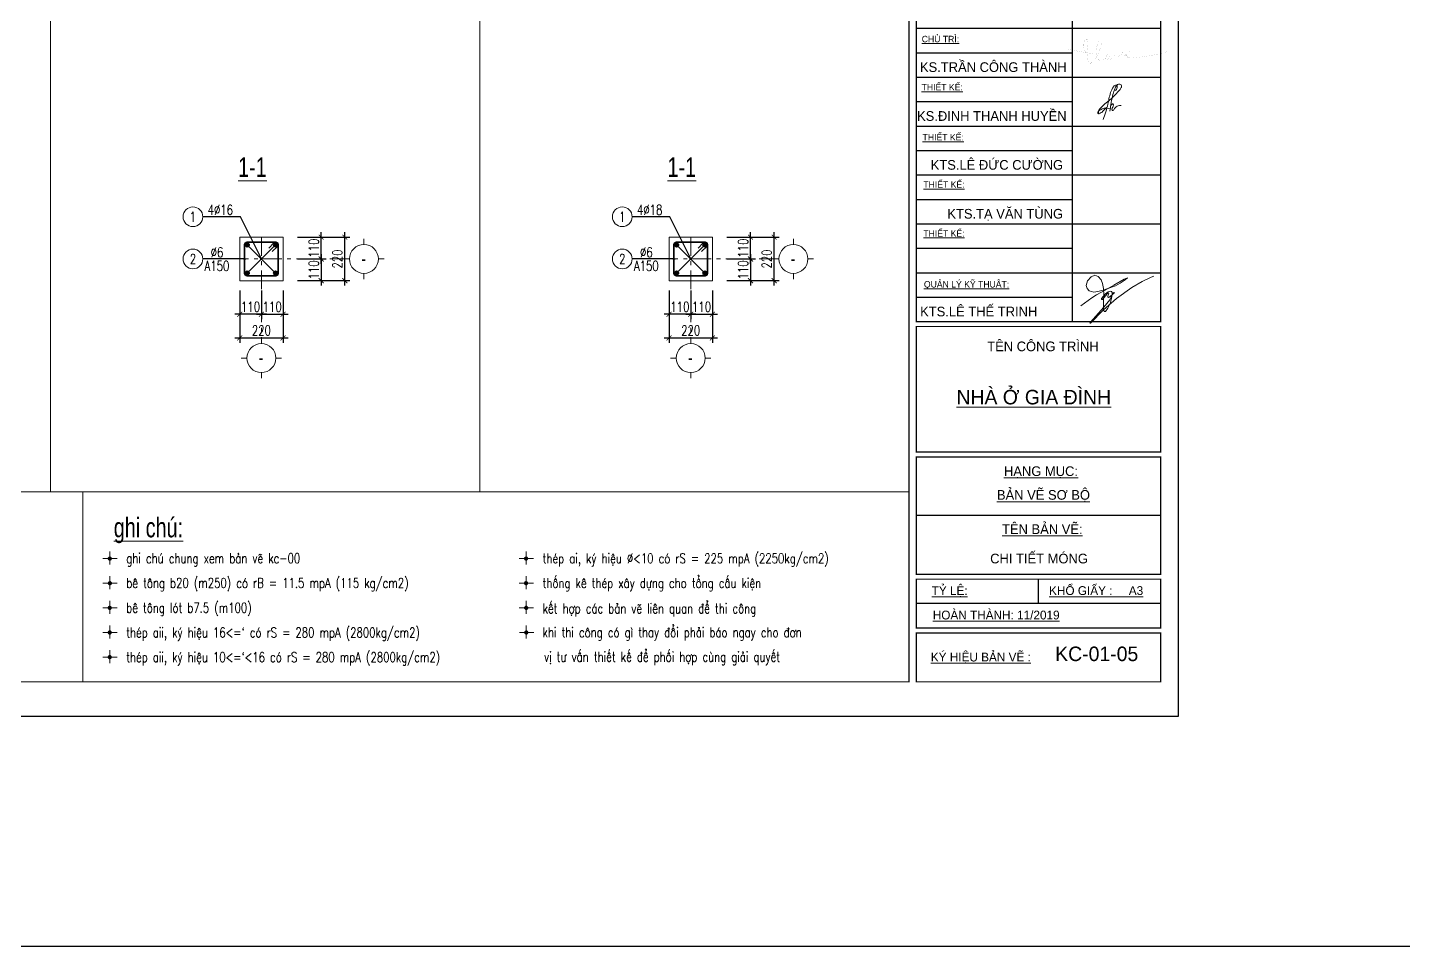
# Model space of a CAD drawing. Extents: x -1855204 to -1466800, y -1308584 to -996495.
# Drawn here: x -1684193 to -1656272, y -1090474 to -1071836 of the extents above; entities that cross this region are included whole.
import ezdxf
from ezdxf.enums import TextEntityAlignment as Align

# ---------------------------------------------------------------- set-up
doc = ezdxf.new("R2010")
doc.units = 0
doc.header["$LTSCALE"] = 150
doc.header["$PDMODE"] = 35
doc.linetypes.add('_Tim', pattern=[9, 5, -1.5, 1, -1.5])
doc.layers.get('0').update_dxf_attribs({"lineweight": 18})
doc.layers.get('Defpoints').update_dxf_attribs({"lineweight": 18})
for name, color, linetype, lineweight in [('05.Text', 253, 'Continuous', 18), ('11.Khung bo', 32, 'Continuous', 50), ('12.Khung', 36, 'Continuous', 25), ('KCVN-THAY', 7, 'Continuous', 25), ('LS-DIM', 251, 'Continuous', 13), ('LS-TEXT', 60, 'Continuous', 20), ('LS-THAY', 7, 'Continuous', 20), ('LS-THEP', 3, 'Continuous', 35), ('LS-TRUC', 108, '_Tim', 9)]:
    doc.layers.add(name, color=color, linetype=linetype, lineweight=lineweight)
doc.layers.add('DIM', color=1, linetype='Continuous')
doc.styles.add('KCVN-LEADER', font='vnromadi.shx', dxfattribs={"width": 0.7, "height": 4})
doc.styles.add('romans.shx', font='romans.shx', dxfattribs={"width": 0.75, "bigfont": 'vns.shx'})
doc.styles.add('VnAvantH', font='')
doc.styles.add('vnsimpli', font='vnsimli.shx', dxfattribs={"width": 0.75})
doc.styles.get('VnAvantH').set_extended_font_data('.VnAvantH')
doc.dimstyles.new('D25', dxfattribs={"dimscale": 0, "dimtxt": 200, "dimasz": 100, "dimexe": 100, "dimexo": 0, "dimgap": 50, "dimtad": 1, "dimdec": 0, "dimlfac": 0.25, "dimdsep": 46, "dimtxsty": 'vnsimpli', "dimblk1": 'ARCHTICK', "dimblk2": 'ARCHTICK', "dimsah": 1, "dimcen": 0, "dimdle": 100, "dimclrd": 256, "dimclre": 256, "dimclrt": 60, "dimadec": 0, "dimazin": 0, "dimtfac": 0.004, "dimtdec": 0, "dimtix": 1, "dimtmove": 2, "dimatfit": 3, "dimldrblk": 'ARCHTICK', "dimfxl": 1, "dimtolj": 1, "dimarcsym": 0})
doc.dimstyles.new('LS.GHI CHU', dxfattribs={"dimtxt": 200, "dimasz": 120, "dimexe": 120, "dimexo": 120, "dimgap": 80, "dimtad": 1, "dimdec": 0, "dimzin": 0, "dimdsep": 46, "dimtxsty": 'romans.shx', "dimblk": 'ARCHTICK', "dimcen": 0.09, "dimdle": 120, "dimclrd": 256, "dimclre": 8, "dimclrt": 7, "dimadec": 0, "dimazin": 0, "dimtfac": 1, "dimtdec": 0, "dimtofl": 0, "dimtmove": 0, "dimatfit": 3, "dimldrblk": 'ARCHTICK', "dimfxl": 1, "dimtolj": 1, "dimtzin": 0, "dimarcsym": 0})

# ---------------------------------------------------------------- blocks, each defined once
blk = doc.blocks.new('n')
at = {"layer": 'LS-TEXT', "linetype": 'Continuous'}
for p, q in [((-27, 0), (-175, 0)), ((-175, 0), (188, 0)), ((0, 0), (0, 178)), ((0, 178), (0, -151))]:
    blk.add_line(p, q, dxfattribs=at)
at = {"layer": 'LS-TEXT', "linetype": 'Continuous', "const_width": 54}
blk.add_lwpolyline([(-27, 0, 1), (27, 0, 1)], format="xyb", close=True, dxfattribs=at)
blk = doc.blocks.new('GHI CHU NHA BE TONG 4')
at = {"layer": 'LS-THAY'}
blk.add_lwpolyline([(-231665, -812358), (-214897, -812358), (-214897, -816208), (-231665, -816208)], close=True, dxfattribs=at)
at = {"layer": 'LS-THAY', "xscale": 0.7999999999301508}
for p, yscale, zscale in [((-231116, -813708), 0.7999999998137355, 0.7999999999645904), ((-222668, -813708), 0.7999999998137355, 0.7999999999645904), ((-231115, -814208), 0.7999999998137355, 0.7999999999645904), ((-222669, -814208), 0.7999999998137355, 0.7999999999645904), ((-231116, -814708), 0.7999999998137355, 0.7999999999645904), ((-222667, -814708), 0.8000000002793967, 0.7999999999980599), ((-231116, -815208), 0.7999999998137355, 0.7999999999645904), ((-222665, -815208), 0.7999999998137355, 0.7999999999645904), ((-231116, -815708), 0.7999999998137355, 0.7999999999645904)]:
    blk.add_blockref('n', p, dxfattribs=dict(at, yscale=yscale, zscale=zscale))
at = {"layer": 'LS-TEXT', "color": 60, "style": 'KCVN-LEADER', "width": 0.75}
blk.add_text('%%Ughi chó:', height=400, dxfattribs=at).set_placement((-231035, -813278))
at = {"layer": 'LS-TEXT', "style": 'vnsimpli', "width": 0.75}
for s, p in [('   ghi chó chung xem b¶n vÏ kc-00', (-231116, -813802)), ('   thÐp ai, ký hiÖu %%C<10 cã rS = 225 mpA (2250kg/cm2)', (-222668, -813804)), ('   bª t«ng b20 (m250) cã rB = 11.5 mpA (115 kg/cm2)', (-231116, -814303)), ('   thèng kª thÐp x©y dùng cho tæng cÊu kiÖn', (-222669, -814304)), ('   bª t«ng lãt b7.5 (m100)', (-231118, -814806)), ('   kÕt hîp c¸c b¶n vÏ liªn quan ®Ó thi c«ng', (-222668, -814820)), ('   thÐp aii, ký hiÖu 16<=` cã rS = 280 mpA (2800kg/cm2)', (-231118, -815308)), ('   khi thi c«ng cã g× thay ®æi ph¶i b¸o ngay cho ®¬n', (-222670, -815304)), ('vÞ t\xad vÊn thiÕt kÕ ®Ó phèi hîp cïng gi¶i quyÕt', (-222304, -815801)), ('   thÐp aii, ký hiÖu 10<=`<16 cã rS = 280 mpA (2800kg/cm2)', (-231118, -815808))]:
    blk.add_text(s, height=200, dxfattribs=at).set_placement(p)
blk = doc.blocks.new('*U4')
at = {"layer": 'KCVN-THAY', "color": 140}
blk.add_lwpolyline([(214871.76, 86966.68), (215381.8, 86966.68), (215381.8, 86579.68), (214871.76, 86579.68)], close=True, dxfattribs=at)
blk = doc.blocks.new('100')
at = {"color": 1, "const_width": 1.21}
for points in [[(1899312, -932302), (1899838, -932396), (1899704, -932372), (1899706, -932399), (1899710, -932450), (1899715, -932493), (1899727, -932539), (1899748, -932569), (1899762, -932581), (1899771, -932585), (1899779, -932583), (1899811, -932566), (1899854, -932525), (1899880, -932493), (1899906, -932450), (1899936, -932378), (1899958, -932317), (1899989, -932241), (1899999, -932212), (1900002, -932182), (1900006, -932154), (1900002, -932133), (1899990, -932121), (1899983, -932118), (1899975, -932118), (1899968, -932123), (1899951, -932140), (1899927, -932182), (1899915, -932204), (1899912, -932223), (1899903, -932261), (1899899, -932292), (1899894, -932337), (1899897, -932381), (1899901, -932424), (1899906, -932450), (1899917, -932476), (1899931, -932500), (1899947, -932518), (1899967, -932530), (1899989, -932533), (1900018, -932523), (1900049, -932509), (1900069, -932494), (1900085, -932482), (1900088, -932463), (1900093, -932449), (1900100, -932432), (1900109, -932422), (1900124, -932405), (1900137, -932403), (1900146, -932411), (1900137, -932403), (1900124, -932405), (1900100, -932433), (1900088, -932463), (1900085, -932482), (1900099, -932500), (1900109, -932504), (1900120, -932504), (1900144, -932489), (1900154, -932480), (1900165, -932455), (1900171, -932441), (1900165, -932455), (1900154, -932480), (1900165, -932494), (1900174, -932501), (1900186, -932503), (1900203, -932493), (1900222, -932476), (1900236, -932462), (1900251, -932447), (1900262, -932432), (1900270, -932419), (1900262, -932432), (1900270, -932419), (1900265, -932439), (1900263, -932457), (1900265, -932471), (1900274, -932477), (1900291, -932479), (1900316, -932472), (1900344, -932458), (1900378, -932433), (1900389, -932423), (1900403, -932414), (1900415, -932395), (1900420, -932382), (1900431, -932358), (1900420, -932382), (1900415, -932395), (1900413, -932414), (1900419, -932431), (1900427, -932435), (1900446, -932435), (1900471, -932427), (1900515, -932406), (1900526, -932399), (1900542, -932382), (1900560, -932361), (1900569, -932350), (1900560, -932361), (1900542, -932382), (1900526, -932399), (1900521, -932410), (1900519, -932423), (1900523, -932443), (1900530, -932456), (1900536, -932465), (1900554, -932474), (1900570, -932476), (1900607, -932480), (1900633, -932479), (1900675, -932473), (1900808, -932458), (1900892, -932446), (1900994, -932432), (1901103, -932410), (1901176, -932396), (1901244, -932375), (1901309, -932359), (1901364, -932346), (1901309, -932359), (1901244, -932375), (1901176, -932396), (1901103, -932410), (1900994, -932432), (1900892, -932446), (1900808, -932458), (1900675, -932473), (1900633, -932479), (1900607, -932480), (1900570, -932476), (1900554, -932474), (1900536, -932465), (1900523, -932443), (1900519, -932423), (1900521, -932410), (1900526, -932399), (1900515, -932406), (1900471, -932427), (1900446, -932435), (1900427, -932435), (1900419, -932431), (1900413, -932414), (1900415, -932395), (1900403, -932414), (1900389, -932423), (1900378, -932433), (1900344, -932458), (1900316, -932472), (1900291, -932479), (1900274, -932477), (1900265, -932471), (1900263, -932457), (1900265, -932439), (1900270, -932419), (1900262, -932432), (1900251, -932447), (1900236, -932462), (1900222, -932476), (1900203, -932493), (1900186, -932503), (1900174, -932501), (1900165, -932494), (1900154, -932480), (1900144, -932489), (1900120, -932504), (1900109, -932504), (1900099, -932500), (1900085, -932482), (1900049, -932509), (1900018, -932523), (1899989, -932533), (1899967, -932530), (1899947, -932518), (1899931, -932500), (1899917, -932476), (1899906, -932450), (1899880, -932493), (1899854, -932525), (1899811, -932566), (1899779, -932583), (1899762, -932581), (1899748, -932569), (1899727, -932539), (1899715, -932493), (1899710, -932450), (1899706, -932399), (1899704, -932372), (1899704, -932328), (1899708, -932292), (1899714, -932242), (1899722, -932211), (1899726, -932173), (1899721, -932140), (1899716, -932110), (1899703, -932094), (1899694, -932093), (1899683, -932095), (1899670, -932103), (1899664, -932113)], [(1899664, -932113), (1899655, -932130), (1899648, -932145), (1899644, -932158), (1899640, -932168), (1899635, -932184), (1899633, -932199), (1899632, -932213), (1899633, -932226), (1899636, -932245), (1899640, -932269), (1899650, -932299), (1899660, -932326), (1899674, -932347), (1899688, -932362), (1899695, -932367), (1899704, -932372)], [(1900146, -932411), (1900152, -932417), (1900157, -932423), (1900165, -932431), (1900171, -932441)]]:
    blk.add_lwpolyline(points, dxfattribs=at)
at = {"color": 1}
for points, knots in [([(1899945, -933627), (1899942, -933613), (1899933, -933575), (1899965, -933513), (1900033, -933447), (1900145, -933360), (1900268, -933248), (1900361, -933149), (1900412, -933083), (1900410, -933044), (1900397, -933013), (1900361, -933010), (1900325, -933022), (1900290, -933066), (1900255, -933146), (1900224, -933274), (1900192, -933419), (1900179, -933522), (1900173, -933566)], [0, 0, 0, 0, 47.812374, 124.932129, 213.458281, 364.24913, 592.314993, 759.166443, 823.471146, 852.368363, 887.088263, 919.822813, 959.007522, 1011.000739, 1098.872594, 1247.054018, 1443.487075, 1590.271115, 1590.271115, 1590.271115, 1590.271115]), ([(1900288, -933150), (1900301, -933131), (1900323, -933099), (1900322, -933034), (1900273, -933032), (1900196, -933126), (1900163, -933264), (1900120, -933493), (1900072, -933633), (1900036, -933737)], [0, 0, 0, 0, 78.848363, 133.063434, 157.351558, 218.286685, 503.998789, 625.108202, 989.937844, 989.937844, 989.937844, 989.937844]), ([(1900173, -933520), (1900153, -933514), (1900110, -933500), (1900028, -933507), (1899963, -933542), (1899925, -933583), (1899925, -933625), (1899996, -933603), (1900039, -933555), (1900083, -933513), (1900106, -933491)], [0, 0, 0, 0, 67.469175, 147.807332, 264.114322, 306.305511, 329.27246, 377.267687, 473.703475, 573.679508, 573.679508, 573.679508, 573.679508]), ([(1900190, -933447), (1900198, -933438), (1900209, -933424), (1900234, -933412), (1900245, -933429), (1900246, -933447), (1900238, -933475), (1900219, -933500), (1900207, -933544), (1900236, -933554), (1900255, -933537), (1900272, -933507), (1900301, -933475), (1900348, -933455), (1900382, -933452), (1900401, -933450)], [0, 0, 0, 0, 43.591422, 59.81833, 76.84685, 97.758927, 119.940769, 168.093866, 214.151783, 228.519422, 255.898488, 290.812512, 344.035976, 392.538655, 456.353583, 456.353583, 456.353583, 456.353583])]:
    blk.add_open_spline(points, degree=3, knots=knots, dxfattribs=at)
at = {"layer": '05.Text', "color": 1}
blk.add_lwpolyline([(1899575, -937551), (1899804, -937384), (1899898, -937322), (1900076, -937228), (1900253, -937123), (1900467, -937003), (1900530, -936977), (1900488, -937019), (1900384, -937087), (1900285, -937139), (1900132, -937194), (1900034, -937228), (1899924, -937254), (1899841, -937269), (1899747, -937243), (1899705, -937196), (1899689, -937134), (1899716, -937034), (1899789, -936956), (1899862, -936920), (1899935, -936946), (1899992, -937014), (1900024, -937092), (1900045, -937196), (1900050, -937322), (1900039, -937473), (1900039, -937577), (1900039, -937640), (1900060, -937661), (1900086, -937661), (1900133, -937598), (1900175, -937504), (1900206, -937395), (1900222, -937311), (1900222, -937275), (1900206, -937254), (1900175, -937249), (1900139, -937264), (1900086, -937301), (1900003, -937400), (1900003, -937416), (1900018, -937416), (1900118, -937306), (1900144, -937285), (1900150, -937293), (1900128, -937353), (1900128, -937374), (1900144, -937379), (1900180, -937358), (1900243, -937306), (1900264, -937290), (1900253, -937276), (1900234, -937290), (1900219, -937326), (1900170, -937426), (1900050, -937577), (1899773, -937880), (1899763, -937901), (1899773, -937901), (1900039, -937630), (1900306, -937400), (1900624, -937175), (1900833, -937050), (1901016, -936961), (1901073, -936940), (1901073, -936940)], dxfattribs=at)
at = {"layer": '11.Khung bo', "const_width": 26.7}
for points in [[(1860913, -945240), (1860913, -916940), (1896063, -916940), (1896063, -945240)], [(1896213, -937871), (1901213, -937871), (1901213, -930871), (1896213, -930871)], [(1896213, -940540), (1901213, -940540), (1901213, -937971), (1896213, -937971)], [(1896213, -943040), (1901213, -943040), (1901213, -940640), (1896213, -940640)], [(1896213, -944140), (1901213, -944140), (1901213, -943140), (1896213, -943140)], [(1896213, -945240), (1901213, -945240), (1901213, -944240), (1896213, -944240)]]:
    blk.add_lwpolyline(points, close=True, dxfattribs=at)
at = {"layer": '12.Khung'}
for p, q in [((1899399, -930871), (1899399, -937871)), ((1896213, -931871), (1901213, -931871)), ((1896213, -932371), (1899399, -932371)), ((1896213, -932871), (1901213, -932871)), ((1896213, -933371), (1899399, -933371)), ((1896213, -933871), (1901213, -933871)), ((1896213, -934371), (1899399, -934371)), ((1896213, -934871), (1901213, -934871)), ((1896213, -935371), (1899399, -935371)), ((1896213, -935871), (1901213, -935871)), ((1896213, -936371), (1899399, -936371)), ((1896213, -936871), (1901213, -936871)), ((1896213, -937371), (1899399, -937371)), ((1901213, -941840), (1896213, -941840)), ((1898713, -943640), (1898713, -943140)), ((1901213, -943640), (1896213, -943640))]:
    blk.add_line(p, q, dxfattribs=at)
at = {"layer": '12.Khung', "color": 1}
blk.add_lwpolyline([(1901579, -945940), (1901579, -916240), (1859580, -916240), (1859580, -945940)], close=True, dxfattribs=at)
at = {"layer": '05.Text', "style": 'VnAvantH'}
for s, height, p in [('%%Uchñ tr×:', 132, (1896322, -932157)), ('%%UthiÕt kÕ:', 132, (1896319, -933142)), ('%%UthiÕt kÕ:', 132, (1896339, -934166)), ('%%UthiÕt kÕ:', 132, (1896355, -935133)), ('%%UthiÕt kÕ:', 132, (1896355, -936133)), ('%%Uqu¶n lý kü thuËt:', 132, (1896366, -937174)), ('tªn C¤NG TR×NH', 198, (1897662, -938477)), ('%%UNHµ ë GIA §×NH', 297, (1897032, -939564)), ('%%Uh¹ng môc:', 198, (1898005, -941030)), ('%%Ub¶n vÏ s¬ bé', 198, (1897861, -941515)), ('%%Utªn b¶n vÏ:', 198, (1897966, -942216)), ('%%Utû lÖ:', 180, (1896525, -943464)), ('%%UKHæ GIÊY :     A3', 180, (1898928, -943464)), ('%%Uhoµn thµnh: 11/2019', 180, (1896548, -943964)), ('%%Uký hiÖu b¶n vÏ :', 180, (1896508, -944823))]:
    blk.add_text(s, height=height, dxfattribs=at).set_placement(p)
for s, p in [('KS.TRÇN C¤NG THµNH', (1899286, -932764)), ('KS.§INH THANH HUYÒN', (1899286, -933764)), ('KTS.lª ®øc c\xadêng', (1899215, -934764)), ('KTS.t¹ v¨n tïng', (1899215, -935764)), ('KTS.lª thÕ trinh', (1898687, -937764))]:
    blk.add_text(s, height=198, dxfattribs=at).set_placement(p, align=Align.RIGHT)
blk = doc.blocks.new('THEP DAM')
at = {"layer": 'LS-THEP'}
for p, q in [((-0.6, 0), (0.6, 0)), ((-0.42, 0.42), (0.42, -0.42)), ((-0.42, -0.42), (0.42, 0.42)), ((0, 0.6), (0, -0.6))]:
    blk.add_line(p, q, dxfattribs=at)
blk.add_circle((0, 0), 0.6, dxfattribs=at)
blk = doc.blocks.new('_ArchTick')
at = {"layer": 'DIM', "color": 0, "const_width": 0.15}
blk.add_lwpolyline([(-0.5, -0.5), (0.5, 0.5)], dxfattribs=at)
blk = doc.blocks.new('A$C0F04115F')
at = {"layer": 'LS-THAY'}
for p, q in [((-380, 380), (-380, 530)), ((-760, 0), (-910, 0)), ((0, 0), (150, 0)), ((-380, -380), (-380, -530))]:
    blk.add_line(p, q, dxfattribs=at)
blk.add_circle((-380, 0), 380, dxfattribs=at)
blk = doc.blocks.new('*D1662')
at = {"layer": 'Defpoints', "color": 0, "transparency": 16777216}
for p in [(-1679887, -1077171), (-1679447, -1077171), (-1679887, -1077650)]:
    blk.add_point(p, dxfattribs=at)
at = {"layer": 'LS-DIM', "lineweight": -2, "transparency": 16777216}
for p, q in [((-1679887, -1077171), (-1679887, -1077750)), ((-1679447, -1077171), (-1679447, -1077750)), ((-1679347, -1077650), (-1679987, -1077650))]:
    blk.add_line(p, q, dxfattribs=at)
at = {"layer": 'LS-DIM', "lineweight": -2, "transparency": 16777216, "xscale": 100, "yscale": 100, "zscale": 100, "rotation": 180}
blk.add_blockref('_ArchTick', (-1679887, -1077650), dxfattribs=at)
at = {"layer": 'LS-DIM', "lineweight": -2, "transparency": 16777216, "xscale": 100, "yscale": 100, "zscale": 100}
blk.add_blockref('_ArchTick', (-1679447, -1077650), dxfattribs=at)
at = {"layer": 'LS-DIM', "color": 60, "transparency": 16777216, "insert": (-1679667, -1077500), "char_height": 200, "attachment_point": 5, "style": 'vnsimpli'}
blk.add_mtext('\\A1;110', dxfattribs=at)
blk = doc.blocks.new('*D1663')
at = {"layer": 'Defpoints', "color": 0, "transparency": 16777216}
for p in [(-1679447, -1077171), (-1679007, -1077171), (-1679007, -1077650)]:
    blk.add_point(p, dxfattribs=at)
at = {"layer": 'LS-DIM', "lineweight": -2, "transparency": 16777216}
for p, q in [((-1679447, -1077171), (-1679447, -1077750)), ((-1679007, -1077171), (-1679007, -1077750)), ((-1679547, -1077650), (-1678907, -1077650))]:
    blk.add_line(p, q, dxfattribs=at)
at = {"layer": 'LS-DIM', "lineweight": -2, "transparency": 16777216, "xscale": 100, "yscale": 100, "zscale": 100, "rotation": 180}
blk.add_blockref('_ArchTick', (-1679447, -1077650), dxfattribs=at)
at = {"layer": 'LS-DIM', "lineweight": -2, "transparency": 16777216, "xscale": 100, "yscale": 100, "zscale": 100}
blk.add_blockref('_ArchTick', (-1679007, -1077650), dxfattribs=at)
at = {"layer": 'LS-DIM', "color": 60, "transparency": 16777216, "insert": (-1679227, -1077500), "char_height": 200, "attachment_point": 5, "style": 'vnsimpli'}
blk.add_mtext('\\A1;110', dxfattribs=at)
blk = doc.blocks.new('*D1664')
at = {"layer": 'Defpoints', "color": 0, "transparency": 16777216}
for p in [(-1679887, -1077171), (-1679007, -1077171), (-1679007, -1078130)]:
    blk.add_point(p, dxfattribs=at)
at = {"layer": 'LS-DIM', "lineweight": -2, "transparency": 16777216}
for p, q in [((-1679887, -1077171), (-1679887, -1078230)), ((-1679007, -1077171), (-1679007, -1078230)), ((-1679987, -1078130), (-1678907, -1078130))]:
    blk.add_line(p, q, dxfattribs=at)
at = {"layer": 'LS-DIM', "lineweight": -2, "transparency": 16777216, "xscale": 100, "yscale": 100, "zscale": 100, "rotation": 180}
blk.add_blockref('_ArchTick', (-1679887, -1078130), dxfattribs=at)
at = {"layer": 'LS-DIM', "lineweight": -2, "transparency": 16777216, "xscale": 100, "yscale": 100, "zscale": 100}
blk.add_blockref('_ArchTick', (-1679007, -1078130), dxfattribs=at)
at = {"layer": 'LS-DIM', "color": 60, "transparency": 16777216, "insert": (-1679447, -1077980), "char_height": 200, "attachment_point": 5, "style": 'vnsimpli'}
blk.add_mtext('\\A1;220', dxfattribs=at)
blk = doc.blocks.new('*D1665')
at = {"layer": 'Defpoints', "color": 0, "transparency": 16777216}
for p in [(-1678714, -1076530), (-1678714, -1076970), (-1678235, -1076970)]:
    blk.add_point(p, dxfattribs=at)
at = {"layer": 'LS-DIM', "lineweight": -2, "transparency": 16777216}
for p, q in [((-1678714, -1076530), (-1678135, -1076530)), ((-1678235, -1076430), (-1678235, -1077070)), ((-1678714, -1076970), (-1678135, -1076970))]:
    blk.add_line(p, q, dxfattribs=at)
at = {"layer": 'LS-DIM', "lineweight": -2, "transparency": 16777216, "xscale": 100, "yscale": 100, "zscale": 100}
for p, rotation in [((-1678235, -1076530), 90), ((-1678235, -1076970), 270)]:
    blk.add_blockref('_ArchTick', p, dxfattribs=dict(at, rotation=rotation))
at = {"layer": 'LS-DIM', "color": 60, "transparency": 16777216, "insert": (-1678385, -1076750), "char_height": 200, "attachment_point": 5, "rotation": 90, "style": 'vnsimpli'}
blk.add_mtext('\\A1;110', dxfattribs=at)
blk = doc.blocks.new('*D1666')
at = {"layer": 'Defpoints', "color": 0, "transparency": 16777216}
for p in [(-1678714, -1076090), (-1678235, -1076090), (-1678714, -1076530)]:
    blk.add_point(p, dxfattribs=at)
at = {"layer": 'LS-DIM', "lineweight": -2, "transparency": 16777216}
for p, q in [((-1678235, -1076630), (-1678235, -1075990)), ((-1678714, -1076090), (-1678135, -1076090)), ((-1678714, -1076530), (-1678135, -1076530))]:
    blk.add_line(p, q, dxfattribs=at)
at = {"layer": 'LS-DIM', "lineweight": -2, "transparency": 16777216, "xscale": 100, "yscale": 100, "zscale": 100}
for p, rotation in [((-1678235, -1076090), 90), ((-1678235, -1076530), 270)]:
    blk.add_blockref('_ArchTick', p, dxfattribs=dict(at, rotation=rotation))
at = {"layer": 'LS-DIM', "color": 60, "transparency": 16777216, "insert": (-1678385, -1076310), "char_height": 200, "attachment_point": 5, "rotation": 90, "style": 'vnsimpli'}
blk.add_mtext('\\A1;110', dxfattribs=at)
blk = doc.blocks.new('*D1667')
at = {"layer": 'Defpoints', "color": 0, "transparency": 16777216}
for p in [(-1678714, -1076090), (-1677755, -1076090), (-1678714, -1076970)]:
    blk.add_point(p, dxfattribs=at)
at = {"layer": 'LS-DIM', "lineweight": -2, "transparency": 16777216}
for p, q in [((-1677755, -1077070), (-1677755, -1075990)), ((-1678714, -1076090), (-1677655, -1076090)), ((-1678714, -1076970), (-1677655, -1076970))]:
    blk.add_line(p, q, dxfattribs=at)
at = {"layer": 'LS-DIM', "lineweight": -2, "transparency": 16777216, "xscale": 100, "yscale": 100, "zscale": 100}
for p, rotation in [((-1677755, -1076090), 90), ((-1677755, -1076970), 270)]:
    blk.add_blockref('_ArchTick', p, dxfattribs=dict(at, rotation=rotation))
at = {"layer": 'LS-DIM', "color": 60, "transparency": 16777216, "insert": (-1677905, -1076530), "char_height": 200, "attachment_point": 5, "rotation": 90, "style": 'vnsimpli'}
blk.add_mtext('\\A1;220', dxfattribs=at)
blk = doc.blocks.new('*D1680')
at = {"layer": 'Defpoints', "color": 0, "transparency": 16777216}
for p in [(-1671175, -1077171), (-1670735, -1077171), (-1671175, -1077650)]:
    blk.add_point(p, dxfattribs=at)
at = {"layer": 'LS-DIM', "lineweight": -2, "transparency": 16777216}
for p, q in [((-1671175, -1077171), (-1671175, -1077750)), ((-1670735, -1077171), (-1670735, -1077750)), ((-1670635, -1077650), (-1671275, -1077650))]:
    blk.add_line(p, q, dxfattribs=at)
at = {"layer": 'LS-DIM', "lineweight": -2, "transparency": 16777216, "xscale": 100, "yscale": 100, "zscale": 100, "rotation": 180}
blk.add_blockref('_ArchTick', (-1671175, -1077650), dxfattribs=at)
at = {"layer": 'LS-DIM', "lineweight": -2, "transparency": 16777216, "xscale": 100, "yscale": 100, "zscale": 100}
blk.add_blockref('_ArchTick', (-1670735, -1077650), dxfattribs=at)
at = {"layer": 'LS-DIM', "color": 60, "transparency": 16777216, "insert": (-1670955, -1077500), "char_height": 200, "attachment_point": 5, "style": 'vnsimpli'}
blk.add_mtext('\\A1;110', dxfattribs=at)
blk = doc.blocks.new('*D1681')
at = {"layer": 'Defpoints', "color": 0, "transparency": 16777216}
for p in [(-1670735, -1077171), (-1670295, -1077171), (-1670295, -1077650)]:
    blk.add_point(p, dxfattribs=at)
at = {"layer": 'LS-DIM', "lineweight": -2, "transparency": 16777216}
for p, q in [((-1670735, -1077171), (-1670735, -1077750)), ((-1670295, -1077171), (-1670295, -1077750)), ((-1670835, -1077650), (-1670195, -1077650))]:
    blk.add_line(p, q, dxfattribs=at)
at = {"layer": 'LS-DIM', "lineweight": -2, "transparency": 16777216, "xscale": 100, "yscale": 100, "zscale": 100, "rotation": 180}
blk.add_blockref('_ArchTick', (-1670735, -1077650), dxfattribs=at)
at = {"layer": 'LS-DIM', "lineweight": -2, "transparency": 16777216, "xscale": 100, "yscale": 100, "zscale": 100}
blk.add_blockref('_ArchTick', (-1670295, -1077650), dxfattribs=at)
at = {"layer": 'LS-DIM', "color": 60, "transparency": 16777216, "insert": (-1670515, -1077500), "char_height": 200, "attachment_point": 5, "style": 'vnsimpli'}
blk.add_mtext('\\A1;110', dxfattribs=at)
blk = doc.blocks.new('*D1682')
at = {"layer": 'Defpoints', "color": 0, "transparency": 16777216}
for p in [(-1671175, -1077171), (-1670295, -1077171), (-1670295, -1078130)]:
    blk.add_point(p, dxfattribs=at)
at = {"layer": 'LS-DIM', "lineweight": -2, "transparency": 16777216}
for p, q in [((-1671175, -1077171), (-1671175, -1078230)), ((-1670295, -1077171), (-1670295, -1078230)), ((-1671275, -1078130), (-1670195, -1078130))]:
    blk.add_line(p, q, dxfattribs=at)
at = {"layer": 'LS-DIM', "lineweight": -2, "transparency": 16777216, "xscale": 100, "yscale": 100, "zscale": 100, "rotation": 180}
blk.add_blockref('_ArchTick', (-1671175, -1078130), dxfattribs=at)
at = {"layer": 'LS-DIM', "lineweight": -2, "transparency": 16777216, "xscale": 100, "yscale": 100, "zscale": 100}
blk.add_blockref('_ArchTick', (-1670295, -1078130), dxfattribs=at)
at = {"layer": 'LS-DIM', "color": 60, "transparency": 16777216, "insert": (-1670735, -1077980), "char_height": 200, "attachment_point": 5, "style": 'vnsimpli'}
blk.add_mtext('\\A1;220', dxfattribs=at)
blk = doc.blocks.new('*D1683')
at = {"layer": 'Defpoints', "color": 0, "transparency": 16777216}
for p in [(-1670002, -1076530), (-1670002, -1076970), (-1669523, -1076970)]:
    blk.add_point(p, dxfattribs=at)
at = {"layer": 'LS-DIM', "lineweight": -2, "transparency": 16777216}
for p, q in [((-1670002, -1076530), (-1669423, -1076530)), ((-1669523, -1076430), (-1669523, -1077070)), ((-1670002, -1076970), (-1669423, -1076970))]:
    blk.add_line(p, q, dxfattribs=at)
at = {"layer": 'LS-DIM', "lineweight": -2, "transparency": 16777216, "xscale": 100, "yscale": 100, "zscale": 100}
for p, rotation in [((-1669523, -1076530), 90), ((-1669523, -1076970), 270)]:
    blk.add_blockref('_ArchTick', p, dxfattribs=dict(at, rotation=rotation))
at = {"layer": 'LS-DIM', "color": 60, "transparency": 16777216, "insert": (-1669673, -1076750), "char_height": 200, "attachment_point": 5, "rotation": 90, "style": 'vnsimpli'}
blk.add_mtext('\\A1;110', dxfattribs=at)
blk = doc.blocks.new('*D1684')
at = {"layer": 'Defpoints', "color": 0, "transparency": 16777216}
for p in [(-1670002, -1076090), (-1669523, -1076090), (-1670002, -1076530)]:
    blk.add_point(p, dxfattribs=at)
at = {"layer": 'LS-DIM', "lineweight": -2, "transparency": 16777216}
for p, q in [((-1669523, -1076630), (-1669523, -1075990)), ((-1670002, -1076090), (-1669423, -1076090)), ((-1670002, -1076530), (-1669423, -1076530))]:
    blk.add_line(p, q, dxfattribs=at)
at = {"layer": 'LS-DIM', "lineweight": -2, "transparency": 16777216, "xscale": 100, "yscale": 100, "zscale": 100}
for p, rotation in [((-1669523, -1076090), 90), ((-1669523, -1076530), 270)]:
    blk.add_blockref('_ArchTick', p, dxfattribs=dict(at, rotation=rotation))
at = {"layer": 'LS-DIM', "color": 60, "transparency": 16777216, "insert": (-1669673, -1076310), "char_height": 200, "attachment_point": 5, "rotation": 90, "style": 'vnsimpli'}
blk.add_mtext('\\A1;110', dxfattribs=at)
blk = doc.blocks.new('*D1685')
at = {"layer": 'Defpoints', "color": 0, "transparency": 16777216}
for p in [(-1670002, -1076090), (-1669043, -1076090), (-1670002, -1076970)]:
    blk.add_point(p, dxfattribs=at)
at = {"layer": 'LS-DIM', "lineweight": -2, "transparency": 16777216}
for p, q in [((-1669043, -1077070), (-1669043, -1075990)), ((-1670002, -1076090), (-1668943, -1076090)), ((-1670002, -1076970), (-1668943, -1076970))]:
    blk.add_line(p, q, dxfattribs=at)
at = {"layer": 'LS-DIM', "lineweight": -2, "transparency": 16777216, "xscale": 100, "yscale": 100, "zscale": 100}
for p, rotation in [((-1669043, -1076090), 90), ((-1669043, -1076970), 270)]:
    blk.add_blockref('_ArchTick', p, dxfattribs=dict(at, rotation=rotation))
at = {"layer": 'LS-DIM', "color": 60, "transparency": 16777216, "insert": (-1669193, -1076530), "char_height": 200, "attachment_point": 5, "rotation": 90, "style": 'vnsimpli'}
blk.add_mtext('\\A1;220', dxfattribs=at)

msp = doc.modelspace()

# ---------------------------------------------------------------- linework, layer by layer
at = {"layer": 'LS-DIM', "linetype": 'Continuous'}
for p, q in [((-1679160.5, -1076817.5), (-1679733.7, -1076243.4)), ((-1679733.7, -1076817.5), (-1679160.5, -1076243.8)), ((-1670448.2, -1076817.5), (-1671021.4, -1076243.4)), ((-1671021.4, -1076817.5), (-1670448.2, -1076243.8))]:
    msp.add_line(p, q, dxfattribs=at)
at = {"layer": 'LS-THAY'}
for p, q in [((-1683729.2, -1057048.7), (-1683729.2, -1081256.6)), ((-1675016.8, -1057048.7), (-1675016.8, -1081256.6)), ((-1679007.1, -1076090.5), (-1679887.1, -1076090.5)), ((-1679887.1, -1076090.5), (-1679887.1, -1076970.5)), ((-1679007.1, -1076090.5), (-1679007.1, -1076970.5)), ((-1670294.8, -1076090.5), (-1671174.8, -1076090.5)), ((-1671174.8, -1076090.5), (-1671174.8, -1076970.5)), ((-1670294.8, -1076090.5), (-1670294.8, -1076970.5)), ((-1679887.1, -1076970.5), (-1679007.1, -1076970.5)), ((-1671174.8, -1076970.5), (-1670294.8, -1076970.5)), ((-1666304.5, -1081256.6), (-1701153.8, -1081256.6))]:
    msp.add_line(p, q, dxfattribs=at)
for centre in [(-1680836.5, -1075674.3), (-1672124.2, -1075674.3), (-1680836.5, -1076530.5), (-1672124.2, -1076530.5)]:
    msp.add_circle(centre, 200, dxfattribs=at)
at = {"layer": 'LS-THEP'}
for points in [[(-1679107.1, -1076240.5), (-1679107.1, -1076820.5, -0.4142136), (-1679157.1, -1076870.5), (-1679737.1, -1076870.5, -0.4142136), (-1679787.1, -1076820.5), (-1679787.1, -1076240.5, -0.4142136), (-1679737.1, -1076190.5), (-1679157.1, -1076190.5, -0.4142136)], [(-1670394.8, -1076240.5), (-1670394.8, -1076820.5, -0.4142136), (-1670444.8, -1076870.5), (-1671024.8, -1076870.5, -0.4142136), (-1671074.8, -1076820.5), (-1671074.8, -1076240.5, -0.4142136), (-1671024.8, -1076190.5), (-1670444.8, -1076190.5, -0.4142136)]]:
    msp.add_lwpolyline(points, format="xyb", close=True, dxfattribs=at)
for points in [[(-1679298.5, -1076311.2), (-1679192.4, -1076205.1, -1), (-1679121.7, -1076275.8), (-1679227.8, -1076381.9)], [(-1670586.2, -1076311.2), (-1670480.1, -1076205.1, -1), (-1670409.4, -1076275.8), (-1670515.5, -1076381.9)]]:
    msp.add_lwpolyline(points, format="xyb", dxfattribs=at)
at = {"layer": 'LS-TRUC', "ltscale": 0.5}
for p, q in [((-1679447.1, -1076090.5), (-1679447.1, -1078130.5)), ((-1670734.8, -1076090.5), (-1670734.8, -1078130.5)), ((-1677684.1, -1076530.5), (-1679887.1, -1076530.5)), ((-1668971.8, -1076530.5), (-1671174.8, -1076530.5))]:
    msp.add_line(p, q, dxfattribs=at)

# ---------------------------------------------------------------- block references
at = {"layer": '05.Text', "xscale": 0.991454545641318, "yscale": 0.991454545641318, "zscale": 0.9914545456793755}
msp.add_blockref('100', (-3546164.4, -147944.3), dxfattribs=at)
at = {"layer": 'Defpoints', "xscale": 100, "yscale": 100, "zscale": 100}
msp.add_blockref('*U4', (-23193943.1, -9748442.1), dxfattribs=at)
at = {"layer": 'LS-DIM'}
msp.add_blockref('GHI CHU NHA BE TONG 4', (-1451407.4, -268898.3), dxfattribs=at)
at = {"layer": 'LS-THAY', "xscale": 0.7730447999201715, "yscale": 0.7730448001530021, "zscale": 0.7730448000000003}
for p in [(-1677071.7, -1076530.5), (-1668359.3, -1076530.5), (-1679153.2, -1078540.3), (-1670440.9, -1078540.3)]:
    msp.add_blockref('A$C0F04115F', p, dxfattribs=at)
at = {"layer": 'LS-THEP', "yscale": 63.63636363809928, "zscale": 63.63636363805121, "rotation": 180}
for p, xscale in [((-1679733.7, -1076243.4), -63.63636363809928), ((-1679160.5, -1076243.4), 63.63636363809928), ((-1671021.4, -1076243.4), -63.63636363809928), ((-1670448.2, -1076243.4), 63.63636363809928)]:
    msp.add_blockref('THEP DAM', p, dxfattribs=dict(at, xscale=xscale))
at = {"layer": 'LS-THEP', "yscale": 63.63636363809928, "zscale": 63.63636363805121}
for p, xscale in [((-1679733.7, -1076817.5), 63.63636363809928), ((-1679160.5, -1076817.5), -63.63636363809928), ((-1671021.4, -1076817.5), 63.63636363809928), ((-1670448.2, -1076817.5), -63.63636363809928)]:
    msp.add_blockref('THEP DAM', p, dxfattribs=dict(at, xscale=xscale))

# ---------------------------------------------------------------- texts
at = {"layer": '05.Text', "color": 1, "style": 'VnAvantH'}
for s, height, p in [('chi tiÕt mãng', 196.306, (-1662675.6, -1082704.8)), ('KC-01-05', 294.46, (-1661653.9, -1084686.6))]:
    msp.add_text(s, height=height, dxfattribs=at).set_placement(p, align=Align.RIGHT)
at = {"layer": 'LS-TEXT', "style": 'KCVN-LEADER', "width": 0.75}
for p in [(-1679919.3, -1074867.3), (-1671206.9, -1074867.3)]:
    msp.add_text('%%U1-1', height=400, dxfattribs=at).set_placement(p)
at = {"layer": 'LS-TEXT', "style": 'vnsimpli', "width": 0.75}
for s, p in [('4`16', (-1680279.9, -1075633.2)), ('4`18', (-1671567.5, -1075633.2)), ('%%C6', (-1680349, -1076495.7)), ('%%C6', (-1671636.6, -1076495.7)), ('A150', (-1680349, -1076770.6)), ('A150', (-1671636.6, -1076770.6))]:
    msp.add_text(s, height=200, dxfattribs=at).set_placement(p, align=Align.CENTER)
at = {"layer": 'LS-TEXT', "style": 'KCVN-LEADER', "width": 0.7}
for p in [(-1677372.9, -1076521.3), (-1668660.6, -1076521.3), (-1679454.4, -1078531.2), (-1670742.1, -1078531.2)]:
    msp.add_text('-', height=300, dxfattribs=at).set_placement(p, align=Align.MIDDLE_CENTER)
at = {"layer": 'LS-TEXT', "style": 'vnsimpli', "width": 0.75}
for tag, text, p in [('1', '2', (-1680836.5, -1075674.3)), ('1', '2', (-1672124.2, -1075674.3)), ('2', '1', (-1680836.5, -1076530.5)), ('2', '1', (-1672124.2, -1076530.5))]:
    msp.add_attdef(tag, text=text, height=200, dxfattribs=at).set_placement(p, align=Align.MIDDLE)

# ---------------------------------------------------------------- dimensions: what is measured, and where the dimension line sits
at = {"layer": 'LS-DIM'}
for base, p1, p2, angle, picture, middle in [((-1678235.1, -1076090.5), (-1678714.1, -1076530.5), (-1678714.1, -1076090.5), 270, '*D1666', (-1678385.1, -1076310.5)), ((-1677755.1, -1076090.5), (-1678714.1, -1076970.5), (-1678714.1, -1076090.5), 90, '*D1667', (-1677905.1, -1076530.5)), ((-1669522.7, -1076090.5), (-1670001.7, -1076530.5), (-1670001.7, -1076090.5), 270, '*D1684', (-1669672.7, -1076310.5)), ((-1669042.7, -1076090.5), (-1670001.7, -1076970.5), (-1670001.7, -1076090.5), 90, '*D1685', (-1669192.7, -1076530.5)), ((-1678235.1, -1076970.5), (-1678714.1, -1076530.5), (-1678714.1, -1076970.5), 90, '*D1665', (-1678385.1, -1076750.5)), ((-1669522.7, -1076970.5), (-1670001.7, -1076530.5), (-1670001.7, -1076970.5), 90, '*D1683', (-1669672.7, -1076750.5)), ((-1679007.1, -1077650.5), (-1679447.1, -1077171.5), (-1679007.1, -1077171.5), 180, '*D1663', (-1679227.1, -1077500.5)), ((-1670294.8, -1077650.5), (-1670734.8, -1077171.5), (-1670294.8, -1077171.5), 180, '*D1681', (-1670514.8, -1077500.5))]:
    dim = msp.add_linear_dim(base=base, p1=p1, p2=p2, angle=angle, dimstyle='D25', override={"dimscale": 1}, dxfattribs=at)
    dim.commit()
    dim.dimension.update_dxf_attribs({"geometry": picture, "text_midpoint": middle})
for base, p1, p2, picture, middle in [((-1679887.1, -1077650.5), (-1679447.1, -1077171.5), (-1679887.1, -1077171.5), '*D1662', (-1679667.1, -1077500.5)), ((-1679007.1, -1078130.5), (-1679887.1, -1077171.5), (-1679007.1, -1077171.5), '*D1664', (-1679447.1, -1077980.5)), ((-1671174.8, -1077650.5), (-1670734.8, -1077171.5), (-1671174.8, -1077171.5), '*D1680', (-1670954.8, -1077500.5)), ((-1670294.8, -1078130.5), (-1671174.8, -1077171.5), (-1670294.8, -1077171.5), '*D1682', (-1670734.8, -1077980.5))]:
    dim = msp.add_linear_dim(base=base, p1=p1, p2=p2, dimstyle='D25', override={"dimscale": 1}, dxfattribs=at)
    dim.commit()
    dim.dimension.update_dxf_attribs({"geometry": picture, "text_midpoint": middle})

# ---------------------------------------------------------------- leaders
for points in [[(-1679447.1, -1076530.5), (-1679873, -1075674.3), (-1680636.5, -1075674.3)], [(-1670734.8, -1076530.5), (-1671160.7, -1075674.3), (-1671924.2, -1075674.3)], [(-1679787.1, -1076530.5), (-1680636.5, -1076530.5)], [(-1671074.8, -1076530.5), (-1671924.2, -1076530.5)]]:
    msp.add_leader(points, dimstyle='LS.GHI CHU', override={"dimscale": 50, "dimasz": 0.5, "dimtad": 0, "dimtxsty": 'vnsimpli', "dimldrblk": 'Origin'}, dxfattribs=at)

doc.saveas('drawing.dxf')
